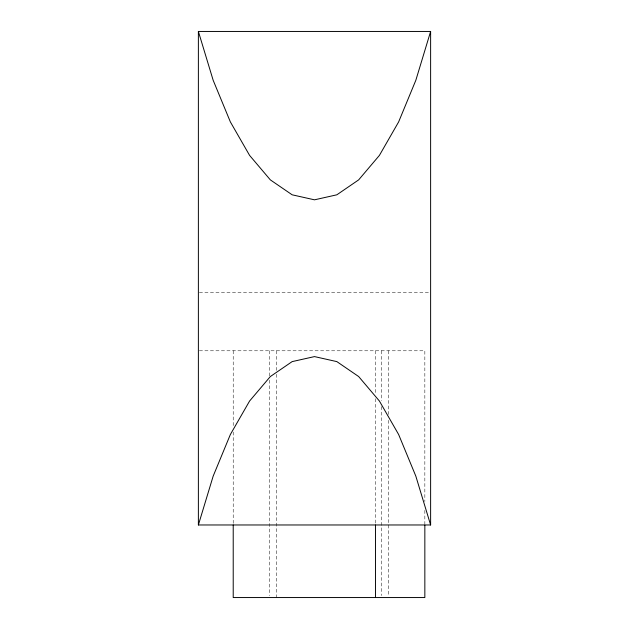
<?xml version="1.0" encoding="UTF-8"?>
<svg xmlns="http://www.w3.org/2000/svg" width="629" height="629" viewBox="0 0 629 629"><rect width="100%" height="100%" fill="white"/><g stroke="black" fill="none" stroke-linecap="round" stroke-linejoin="round"><path stroke-width="0.47" stroke-dasharray="3.15 2.36" d="M199.354 292.729L430.621 292.729M199.346 350.785L424.842 350.785L424.842 501.588M424.842 510.402L424.842 524.106M388.525 350.785L388.525 414.44M388.525 420.314L388.525 595.592M381.268 350.785L381.268 400.728M381.268 406.601L381.268 595.592M375.466 350.785L375.466 393.872M375.466 398.739L375.466 524.106M276.76 350.785L276.76 370.371M276.76 374.286L276.76 597.55M269.503 350.785L269.503 376.244M269.503 380.168L269.503 595.592M233.217 350.785L233.217 427.17M233.217 432.013L233.217 524.106"/><path stroke-width="0.94" d="M198.379 524.971L213.168 476.145L230.371 434.497L249.587 401.035L270.344 376.543L292.155 361.612L314.5 356.596L336.845 361.612L358.656 376.543L379.413 401.035L398.629 434.497L415.832 476.145L430.621 524.971L198.379 524.971L198.379 31.45L430.621 31.45L430.621 524.971M430.621 31.45L415.832 80.276L398.629 121.924L379.413 155.387L358.656 179.878L336.845 194.809L314.5 199.825L292.155 194.809L270.344 179.878L249.587 155.387L230.371 121.924L213.168 80.276L198.379 31.45M424.842 525.089L424.842 597.55L233.217 597.55L233.217 524.971M375.466 524.971L375.466 597.55"/></g></svg>
